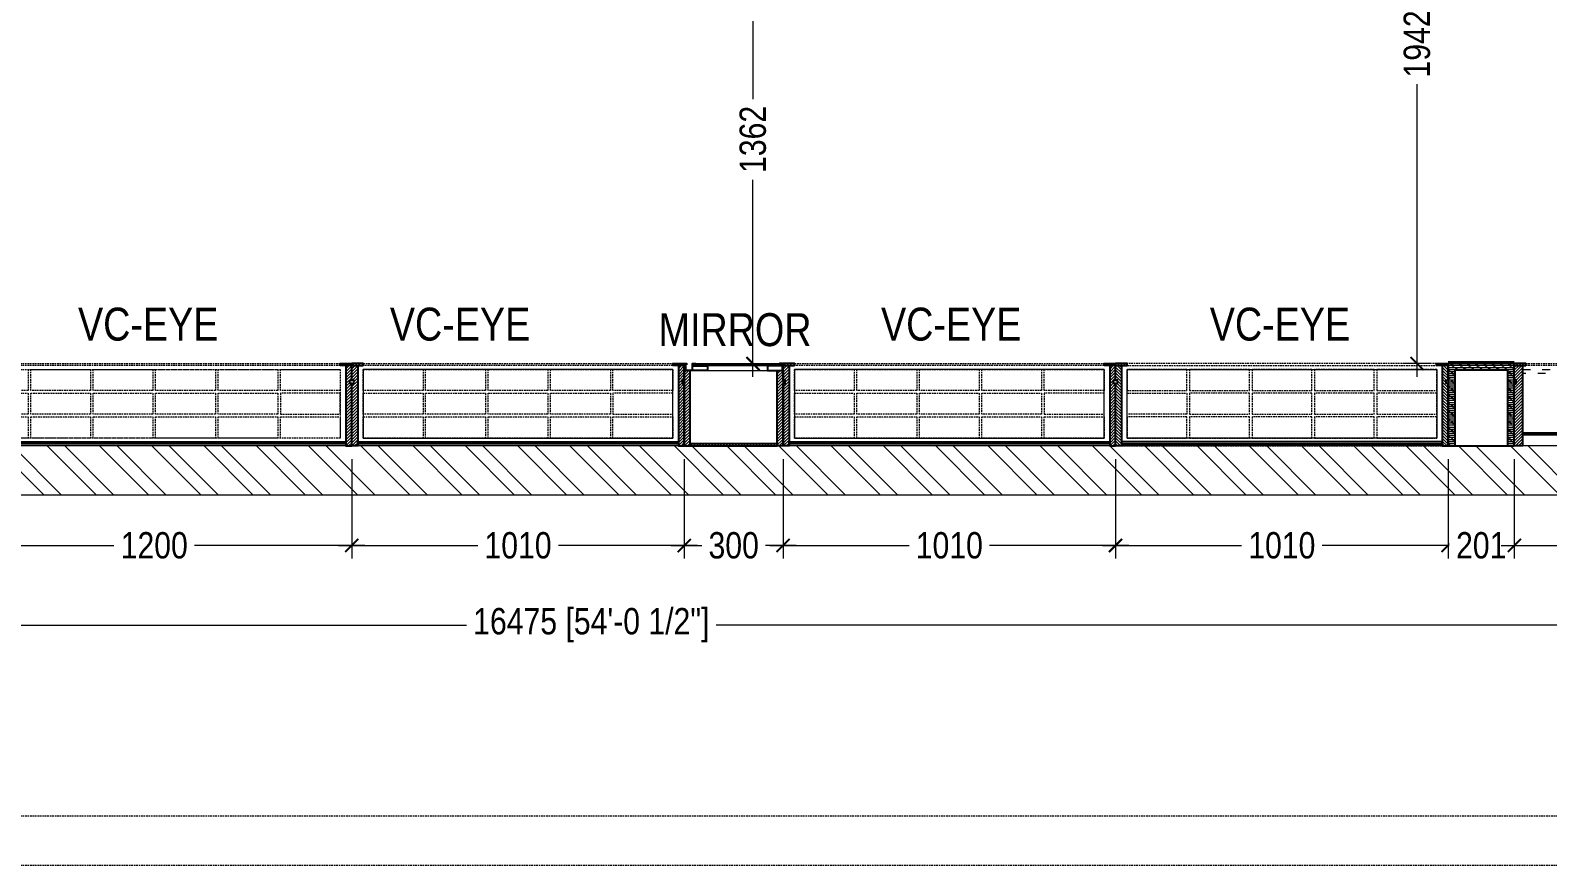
# Model space of a CAD drawing. Extents: x 6455 to 25617, y -919848 to -899772.
# Drawn here: x 14513 to 19122, y -908963 to -906425 of the extents above; entities that cross this region are included whole.
import ezdxf
from ezdxf.lldxf.tags import DXFTag

# ---------------------------------------------------------------- set-up
doc = ezdxf.new("R2010")
doc.units = 0
doc.header["$LTSCALE"] = 40
doc.header["$MEASUREMENT"] = 0
doc.header["$PDMODE"] = 3
for name, pattern in [('a_p6_plan_L18$0$HIDDEN', [0.375, 0.25, -0.125]), ('ACAD_ISO03W100', [30, 12, -18]), ('HIDDEN2', [0.1875, 0.125, -0.0625])]:
    doc.linetypes.add(name, pattern=pattern)
for name, color, linetype, lineweight in [('A-WALL-MASY', 1, 'Continuous', 9), ('dimensions', 149, 'Continuous', 5), ('Floor-Unit', 1, 'Continuous', 13), ('IM-ANNO-HATCH', 8, 'Continuous', 5), ('LENS_PARTITION', 21, 'Continuous', 25), ('LENS_TEXT', 31, 'HIDDEN2', 5), ('LN-ELEVATION-1', 81, 'Continuous', 25), ('LN-ELEVATION-2', 103, 'Continuous', 20), ('LN-ELEVATION-3', 125, 'a_p6_plan_L18$0$HIDDEN', 18), ('LN-ELEVATION-4', 145, 'Continuous', 13), ('LN-HATCH', 251, 'Continuous', 0), ('Mirror', 4, 'Continuous', 15), ('wall hatch', 22, 'Continuous', 9)]:
    doc.layers.add(name, color=color, linetype=linetype, lineweight=lineweight)
doc.styles.get("Standard").update_dxf_attribs({"font": 'ARIALN.TTF'})
tags = doc.linetypes.add('DASHED2', pattern=[0.375, 0.25, -0.125]).pattern_tags.tags
tags[6:7] = [DXFTag(74, 4), DXFTag(75, 0), DXFTag(340, '0'), DXFTag(46, 1.0), DXFTag(50, 0.0), DXFTag(44, 0.0), DXFTag(45, 0.0)]
tags[4:5] = [DXFTag(74, 4), DXFTag(75, 0), DXFTag(340, '0'), DXFTag(46, 1.0), DXFTag(50, 0.0), DXFTag(44, 0.0), DXFTag(45, 0.0)]
doc.dimstyles.new('Working', dxfattribs={"dimscale": 0.8, "dimtxt": 100, "dimasz": 50, "dimexe": 50, "dimexo": 50, "dimgap": 25, "dimtad": 0, "dimdec": 0, "dimzin": 0, "dimdsep": 46, "dimtxsty": 'Standard', "dimblk": 'ARCHTICK', "dimcen": 0, "dimdle": 50, "dimclrd": 250, "dimclre": 8, "dimclrt": 7, "dimadec": 0, "dimazin": 0, "dimtfac": 1, "dimtdec": 0, "dimtofl": 0, "dimtmove": 1, "dimatfit": 3, "dimfxl": 3, "dimtolj": 1, "dimlwd": 5, "dimlwe": 0, "dimarcsym": 0})
pattern_1 = [(45, (7858054.0837, 3504049.203), (-4.4901280605, 4.4901280605), [])]
pattern_2 = [(45, (7858558.917, 3503823.203), (-4.4901280605, 4.4901280605), [])]
pattern_3 = [(45, (4208834.247, 1706614.74), (-4.4901280605, 4.4901280605), [])]
pattern_4 = [(45, (4209134.247, 1706614.74), (-4.4901280605, 4.4901280605), [])]

# ---------------------------------------------------------------- blocks, each defined once
blk = doc.blocks.new('12MM VC PLAN')
at = {"layer": 'LN-HATCH', "ltscale": 0.5}
h = blk.add_hatch(dxfattribs=at)
h.set_pattern_fill('ANSI31', color=256, scale=2)
h.set_pattern_definition([(45, (3760859.753, 1795248.936), (-4.490128061, 4.490128061), [])])
h.paths.add_polyline_path([(-1200, 250), (-1200, 60), (-1194, 60), (-1194, 50), (-1200, 50), (-1200, 6), (-1182, 6), (-1182, 250)])
h = blk.add_hatch(dxfattribs=at)
h.set_pattern_fill('ANSI31', color=256, scale=2)
h.set_pattern_definition(pattern_1)
h.paths.add_polyline_path([(0, 250), (0, 60), (-6, 60), (-6, 50), (0, 50), (0, 6), (-18, 6), (-18, 250)])
h = blk.add_hatch(dxfattribs=at)
h.set_pattern_fill('ANSI31', color=256, scale=2)
h.set_pattern_definition([(45, (7858047.0837, 3504049.203), (-4.4901280605, 4.4901280605), [])])
h.paths.add_polyline_path([(-1165, 6), (-1165, 0), (-1200, 0), (-1200, 6)])
h = blk.add_hatch(dxfattribs=at)
h.set_pattern_fill('ANSI31', color=256, scale=2)
h.set_pattern_definition(pattern_1)
h.paths.add_polyline_path([(-28, 6), (-28, 0), (0, 0), (0, 6)])
at = {"layer": 'LN-ELEVATION-1', "ltscale": 0.5}
for points in [[(-1200, 250), (-1200, 60), (-1194, 60), (-1194, 50), (-1200, 50), (-1200, 6), (-1182, 6), (-1182, 250)], [(-18, 238), (-1182, 238), (-1182, 244), (-18, 244)], [(0, 250), (0, 60), (-6, 60), (-6, 50), (0, 50), (0, 6), (-18, 6), (-18, 250)], [(-1165, 6), (-1165, 0), (-1200, 0), (-1200, 6)], [(-35, 6), (-35, 0), (0, 0), (0, 6)]]:
    blk.add_lwpolyline(points, close=True, dxfattribs=at)
at = {"layer": 'LN-ELEVATION-3', "ltscale": 0.5}
for p, q in [((-1182, 250), (-18, 250)), ((-1165, 6), (-35, 6)), ((-35, 0), (-1165, 0))]:
    blk.add_line(p, q, dxfattribs=at)
for points in [[(-1165, 226), (-35, 226), (-35, 18), (-1165, 18)], [(-1165, 226), (-983.3, 226), (-983.3, 162), (-1165, 162)], [(-975.3, 226), (-793.7, 226), (-793.7, 162), (-975.3, 162)], [(-785.7, 226), (-604, 226), (-604, 162), (-785.7, 162)], [(-596, 226), (-414.3, 226), (-414.3, 162), (-596, 162)], [(-406.3, 226), (-224.7, 226), (-224.7, 162), (-406.3, 162)], [(-216.7, 226), (-35, 226), (-35, 162), (-216.7, 162)], [(-1165, 90), (-983.3, 90), (-983.3, 154), (-1165, 154)], [(-975.3, 154), (-793.7, 154), (-793.7, 90), (-975.3, 90)], [(-785.7, 154), (-604, 154), (-604, 90), (-785.7, 90)], [(-596, 154), (-414.3, 154), (-414.3, 90), (-596, 90)], [(-406.3, 154), (-224.7, 154), (-224.7, 90), (-406.3, 90)], [(-216.7, 154), (-35, 154), (-35, 90), (-216.7, 90)], [(-1165, 82), (-983.3, 82), (-983.3, 18), (-1165, 18)], [(-975.3, 82), (-793.7, 82), (-793.7, 18), (-975.3, 18)], [(-785.7, 82), (-604, 82), (-604, 18), (-785.7, 18)], [(-596, 82), (-414.3, 82), (-414.3, 18), (-596, 18)], [(-406.3, 82), (-224.7, 82), (-224.7, 18), (-406.3, 18)], [(-216.7, 82), (-35, 82), (-35, 18), (-216.7, 18)]]:
    blk.add_lwpolyline(points, close=True, dxfattribs=at)
blk = doc.blocks.new('GFCHGFD')
at = {"layer": 'LN-HATCH', "ltscale": 0.5}
h = blk.add_hatch(dxfattribs=at)
h.set_pattern_fill('ANSI31', color=256, scale=2)
h.set_pattern_definition([(45, (4060076.63, 1708724.648), (-4.4901280605, 4.4901280605), [])])
h.paths.add_polyline_path([(-144.2, 105.2), (-126.2, 105.2), (-126.2, -123.8), (-144.2, -123.8)])
h.paths.add_polyline_path([(-126.2, 99.2), (137.8, 99.2), (137.8, 105.2), (-126.2, 105.2)])
h.paths.add_polyline_path([(155.8, 105.2), (137.8, 105.2), (137.8, -123.8), (155.8, -123.8)])
at = {"layer": 'LN-ELEVATION-1'}
for points in [[(-144.2, 105.2), (-126.2, 105.2), (-126.2, -123.8), (-144.2, -123.8)], [(-126.2, 99.2), (137.8, 99.2), (137.8, 105.2), (-126.2, 105.2)], [(155.8, 105.2), (137.8, 105.2), (137.8, -123.8), (155.8, -123.8)], [(-97.2, -137.8), (-97.2, -123.8), (-142.2, -123.8), (-142.2, -144.8), (-133.2, -144.8), (-133.2, -143.3), (-140.7, -143.3), (-140.7, -137.8)], [(85.8, -137.8), (85.8, -123.8), (130.8, -123.8), (130.8, -144.8), (121.8, -144.8), (121.8, -143.3), (129.3, -143.3), (129.3, -137.8)], [(147.8, -144.8), (147.8, -143.3), (152.3, -143.3), (152.3, -125.3), (130.8, -125.3), (130.8, -123.8), (153.8, -123.8), (153.8, -144.8)]]:
    blk.add_lwpolyline(points, close=True, dxfattribs=at)
at = {"layer": 'LN-ELEVATION-2'}
blk.add_lwpolyline([(-97.2, -137.8), (85.8, -137.8), (85.8, -123.8), (-97.2, -123.8)], close=True, dxfattribs=at)
at = {"layer": 'LN-ELEVATION-4', "ltscale": 0.5}
blk.add_line((121.8, -144.8), (-133.2, -144.8), dxfattribs=at)
at = {"layer": 'Mirror', "lineweight": 0}
blk.add_lwpolyline([(-140.7, -137.8), (129.3, -137.8), (129.3, -143.3), (-140.7, -143.3)], close=True, dxfattribs=at)
blk = doc.blocks.new('1010MM VC PLAN')
at = {"layer": 'LN-HATCH', "ltscale": 0.5}
h = blk.add_hatch(dxfattribs=at)
h.set_pattern_fill('ANSI31', color=256, scale=2)
h.set_pattern_definition([(45, (3761554.586, 1795022.936), (-4.490128061, 4.490128061), [])])
h.paths.add_polyline_path([(-505.2, 24), (-505.2, -166), (-499.2, -166), (-499.2, -176), (-505.2, -176), (-505.2, -220), (-487.2, -220), (-487.2, 24)])
h = blk.add_hatch(dxfattribs=at)
h.set_pattern_fill('ANSI31', color=256, scale=2)
h.set_pattern_definition(pattern_2)
h.paths.add_polyline_path([(504.8, 24), (504.8, -166), (498.8, -166), (498.8, -176), (504.8, -176), (504.8, -220), (486.8, -220), (486.8, 24)])
h = blk.add_hatch(dxfattribs=at)
h.set_pattern_fill('ANSI31', color=256, scale=2)
h.set_pattern_definition([(45, (7858741.917, 3503823.203), (-4.4901280605, 4.4901280605), [])])
h.paths.add_polyline_path([(-470.2, -220), (-470.2, -226), (-505.2, -226), (-505.2, -220)])
h = blk.add_hatch(dxfattribs=at)
h.set_pattern_fill('ANSI31', color=256, scale=2)
h.set_pattern_definition(pattern_2)
h.paths.add_polyline_path([(476.8, -220), (476.8, -226), (511.8, -226), (511.8, -220)])
at = {"layer": 'LN-ELEVATION-1', "ltscale": 0.5}
for points in [[(-505.2, 24), (-505.2, -166), (-499.2, -166), (-499.2, -176), (-505.2, -176), (-505.2, -220), (-487.2, -220), (-487.2, 24)], [(486.8, 12), (-487.2, 12), (-487.2, 18), (486.8, 18)], [(504.8, 24), (504.8, -166), (498.8, -166), (498.8, -176), (504.8, -176), (504.8, -220), (486.8, -220), (486.8, 24)], [(-470.2, -220), (-470.2, -226), (-505.2, -226), (-505.2, -220)], [(469.8, -220), (469.8, -226), (504.8, -226), (504.8, -220)]]:
    blk.add_lwpolyline(points, close=True, dxfattribs=at)
at = {"layer": 'LN-ELEVATION-2', "ltscale": 0.5}
blk.add_lwpolyline([(470.2, 0), (-470.2, 0), (-470.2, -208), (470.2, -208)], close=True, dxfattribs=at)
at = {"layer": 'LN-ELEVATION-3', "ltscale": 0.5}
for p, q in [((-487.2, 24), (486.8, 24)), ((-470.2, -220), (469.8, -220)), ((469.8, -226), (-470.2, -226))]:
    blk.add_line(p, q, dxfattribs=at)
for points in [[(-470.2, 0), (-288.5, 0), (-288.5, -64), (-470.2, -64)], [(-280.5, 0), (-98.8, 0), (-98.8, -64), (-280.5, -64)], [(-90.8, 0), (90.8, 0), (90.8, -64), (-90.8, -64)], [(98.8, 0), (280.5, 0), (280.5, -64), (98.8, -64)], [(288.5, 0), (470.2, 0), (470.2, -64), (288.5, -64)], [(-470.2, -136), (-288.5, -136), (-288.5, -72), (-470.2, -72)], [(-280.5, -72), (-98.8, -72), (-98.8, -136), (-280.5, -136)], [(-90.8, -72), (90.8, -72), (90.8, -136), (-90.8, -136)], [(98.8, -72), (280.5, -72), (280.5, -136), (98.8, -136)], [(288.5, -72), (470.2, -72), (470.2, -136), (288.5, -136)], [(-470.2, -144), (-288.5, -144), (-288.5, -208), (-470.2, -208)], [(-280.5, -144), (-98.8, -144), (-98.8, -208), (-280.5, -208)], [(-90.8, -144), (90.8, -144), (90.8, -208), (-90.8, -208)], [(98.8, -144), (280.5, -144), (280.5, -208), (98.8, -208)], [(288.5, -144), (470.2, -144), (470.2, -208), (288.5, -208)]]:
    blk.add_lwpolyline(points, close=True, dxfattribs=at)
blk = doc.blocks.new('A$C1f20e75f')
at = {"layer": 'IM-ANNO-HATCH'}
h = blk.add_hatch(dxfattribs=at)
h.set_pattern_fill('CORK', color=256, scale=50)
h.set_pattern_definition([(0, (-17393.2135, 905907.234), (0, 6.25), []), (135, (-17390.088, 905904.109), (-12.49999998, -12.49999998), [8.8388348, -8.8388348]), (135, (-17388.526, 905904.109), (-12.49999998, -12.49999998), [8.8388348, -8.8388348]), (135, (-17386.963, 905904.109), (-12.49999998, -12.49999998), [8.8388348, -8.8388348])])
h.paths.add_polyline_path([(1627.1, -1530.4), (1425.9, -1530.4), (1425.9, -1536.4), (1425.9, -1580.4), (1425.9, -1780.4), (1445.9, -1780.4), (1445.9, -1550.4), (1607.1, -1550.4), (1607.1, -1780.4), (1627.1, -1780.4), (1627.1, -1590.4)])
at = {"layer": 'wall hatch'}
h = blk.add_hatch(dxfattribs=at)
h.set_pattern_fill('ANSI32', color=256, scale=300, angle=269.87)
h.set_pattern_definition([(314.87, (-18500075.76, 1626450.15), (79.7298001, 79.36881616), []), (314.87, (-18500075.88, 1626397.12), (79.7298001, 79.36881616), [])])
h.paths.add_polyline_path([(-3564.1, 4424.7), (-3564.1, 4574.7), (-8914.1, 4574.7), (-8914.1, 4424.7)])
h.paths.add_polyline_path([(2637.1, 4424.7), (2637.1, 4574.7), (-3124.1, 4574.7), (-3124.1, 4424.7)])
h.paths.add_polyline_path([(6561.1, 4424.7), (6561.1, 4574.7), (3137.1, 4574.7), (3137.1, 4424.7)])
h.paths.add_polyline_path([(7061.1, 267.7), (7061.1, 4174.7), (6911.1, 4174.7), (6911.1, 267.7)])
h.paths.add_polyline_path([(5550.1, -1930.4), (5550.1, -1705.4), (3302.1, -1705.4), (3302.1, -1930.4)])
h.paths.add_polyline_path([(2731.9, -1930.4), (2731.9, -1780.4), (-3104.1, -1780.4), (-3104.1, -1930.4)])
h.paths.add_polyline_path([(-3544.1, -1930.4), (-3544.1, -1780.4), (-8914.1, -1780.4), (-8914.1, -1930.4)])
at = {"color": 251, "linetype": 'HIDDEN2', "lineweight": 0, "transparency": 33554602}
for p, q in [((6911.1, -2905.4), (-10938.1, -2905.4)), ((7061.1, -3055.4), (-10938.1, -3055.4))]:
    blk.add_line(p, q, dxfattribs=at)
at = {"layer": 'A-WALL-MASY'}
for p, q in [((2731.9, -1780.4), (-3104.1, -1780.4)), ((7061.1, -1930.4), (-9344.1, -1930.4))]:
    blk.add_line(p, q, dxfattribs=at)
at = {"layer": 'LENS_PARTITION'}
for points in [[(1425.9, -1780.4), (1627.1, -1780.4), (1627.1, -1530.4), (1425.9, -1530.4)], [(1445.9, -1780.4), (1607.1, -1780.4), (1607.1, -1550.4), (1445.9, -1550.4)]]:
    blk.add_lwpolyline(points, close=True, dxfattribs=at)
at = {"layer": 'Mirror', "lineweight": 0}
for points in [[(1425.9, -1524.4), (1627.1, -1524.4)], [(1425.9, -1530.4), (1627.1, -1530.4)]]:
    blk.add_lwpolyline(points, dxfattribs=at)
blk = doc.blocks.new('dfbdfhq')
at = {"layer": 'LN-HATCH', "ltscale": 0.5}
h = blk.add_hatch(dxfattribs=at)
h.set_pattern_fill('ANSI31', color=256, scale=50)
h.paths.add_polyline_path([(-911.8, 0), (-911.8, -190), (-905.8, -190), (-905.8, -200), (-911.8, -200), (-911.8, -244), (-886.8, -244), (-886.8, 0)])
h = blk.add_hatch(dxfattribs=at)
h.set_pattern_fill('ANSI31', color=256, scale=2)
h.set_pattern_definition(pattern_3)
h.paths.add_polyline_path([(-11.8, 0), (-11.8, -190), (-17.8, -190), (-17.8, -200), (-11.8, -200), (-11.8, -244), (-36.8, -244), (-36.8, 0)])
h = blk.add_hatch(dxfattribs=at)
h.set_pattern_fill('ANSI31', color=256, scale=2)
h.set_pattern_definition(pattern_4)
h.paths.add_polyline_path([(-36.8, -40), (-886.8, -40), (-886.8, -34), (-36.8, -34)])
h = blk.add_hatch(dxfattribs=at)
h.set_pattern_fill('ANSI31', color=256, scale=2)
h.set_pattern_definition(pattern_4)
h.paths.add_polyline_path([(-876.8, -244), (-876.8, -250), (-911.8, -250), (-911.8, -244)])
h = blk.add_hatch(dxfattribs=at)
h.set_pattern_fill('ANSI31', color=256, scale=2)
h.set_pattern_definition(pattern_3)
h.paths.add_polyline_path([(-46.8, -244), (-46.8, -250), (-11.8, -250), (-11.8, -244)])
at = {"layer": 'LN-ELEVATION-1', "ltscale": 0.5}
for points in [[(-911.8, 0), (-911.8, -190), (-905.8, -190), (-905.8, -200), (-911.8, -200), (-911.8, -244), (-886.8, -244), (-886.8, 0)], [(-11.8, 0), (-11.8, -190), (-17.8, -190), (-17.8, -200), (-11.8, -200), (-11.8, -244), (-36.8, -244), (-36.8, 0)], [(-36.8, -40), (-886.8, -40), (-886.8, -34), (-36.8, -34)], [(-876.8, -244), (-876.8, -250), (-911.8, -250), (-911.8, -244)], [(-46.8, -244), (-46.8, -250), (-11.8, -250), (-11.8, -244)]]:
    blk.add_lwpolyline(points, close=True, dxfattribs=at)
at = {"layer": 'LN-ELEVATION-3', "ltscale": 0.5}
for p, q in [((-886.8, 0), (-36.8, 0)), ((-876.8, -244), (-46.8, -244)), ((-46.8, -250), (-876.8, -250))]:
    blk.add_line(p, q, dxfattribs=at)
at = {"layer": 'LN-ELEVATION-4', "linetype": 'ACAD_ISO03W100', "ltscale": 0.05}
blk.add_lwpolyline([(-886.8, -220), (-36.8, -220), (-36.8, -232), (-886.8, -232)], close=True, dxfattribs=at)
blk = doc.blocks.new('_ArchTick')
at = {"const_width": 0.15}
blk.add_lwpolyline([(-0.5, -0.5), (0.5, 0.5)], dxfattribs=at)
blk = doc.blocks.new('*D40')
at = {"layer": 'Defpoints', "color": 0, "ltscale": 50, "transparency": 16777216}
for p in [(14289.1, -907687.6), (15489.1, -907687.6), (15489.1, -907990)]:
    blk.add_point(p, dxfattribs=at)
at = {"layer": 'dimensions', "color": 8, "linetype": 'DASHED2', "lineweight": 0, "ltscale": 50, "transparency": 16777216}
for p, q in [((14289.1, -907727.6), (14289.1, -908030)), ((15489.1, -907727.6), (15489.1, -908030))]:
    blk.add_line(p, q, dxfattribs=at)
at = {"layer": 'dimensions', "color": 250, "linetype": 'DASHED2', "lineweight": 5, "ltscale": 50, "transparency": 16777216}
for p, q in [((14249.1, -907990), (14774.4, -907990)), ((15529.1, -907990), (15003.9, -907990))]:
    blk.add_line(p, q, dxfattribs=at)
at = {"layer": 'dimensions', "color": 250, "lineweight": 5, "ltscale": 50, "transparency": 16777216, "xscale": 40, "yscale": 40, "zscale": 40, "rotation": 180}
blk.add_blockref('_ArchTick', (14289.1, -907990), dxfattribs=at)
at = {"layer": 'dimensions', "color": 250, "lineweight": 5, "ltscale": 50, "transparency": 16777216, "xscale": 40, "yscale": 40, "zscale": 40}
blk.add_blockref('_ArchTick', (15489.1, -907990), dxfattribs=at)
at = {"layer": 'dimensions', "color": 7, "ltscale": 50, "transparency": 16777216, "insert": (14889.1, -907990), "char_height": 80, "attachment_point": 5, "bg_fill": 3, "box_fill_scale": 1.25, "bg_fill_color": 9, "bg_fill_true_color": 13158600, "bg_fill_transparency": 0}
blk.add_mtext('\\A1;1200', dxfattribs=at)
blk = doc.blocks.new('*D62')
at = {"layer": 'Defpoints', "color": 0, "ltscale": 50, "transparency": 16777216}
for p in [(7979.1, -907837.6), (24454.3, -907837.6), (24454.3, -908232.1)]:
    blk.add_point(p, dxfattribs=at)
at = {"layer": 'dimensions', "color": 8, "linetype": 'DASHED2', "lineweight": 0, "ltscale": 50, "transparency": 16777216}
for p, q in [((7979.1, -907877.6), (7979.1, -908272.1)), ((24454.3, -907877.6), (24454.3, -908272.1))]:
    blk.add_line(p, q, dxfattribs=at)
at = {"layer": 'dimensions', "color": 250, "linetype": 'DASHED2', "lineweight": 5, "ltscale": 50, "transparency": 16777216}
for p, q in [((7939.1, -908232.1), (15845.6, -908232.1)), ((24494.3, -908232.1), (16587.8, -908232.1))]:
    blk.add_line(p, q, dxfattribs=at)
at = {"layer": 'dimensions', "color": 250, "lineweight": 5, "ltscale": 50, "transparency": 16777216, "xscale": 40, "yscale": 40, "zscale": 40, "rotation": 180}
blk.add_blockref('_ArchTick', (7979.1, -908232.1), dxfattribs=at)
at = {"layer": 'dimensions', "color": 250, "lineweight": 5, "ltscale": 50, "transparency": 16777216, "xscale": 40, "yscale": 40, "zscale": 40}
blk.add_blockref('_ArchTick', (24454.3, -908232.1), dxfattribs=at)
at = {"layer": 'dimensions', "color": 7, "ltscale": 50, "transparency": 16777216, "insert": (16216.7, -908232.1), "char_height": 80, "attachment_point": 5, "bg_fill": 3, "box_fill_scale": 1.25, "bg_fill_color": 9, "bg_fill_true_color": 13158600, "bg_fill_transparency": 0}
blk.add_mtext('\\A1;16475 [54\'-0 1/2"]', dxfattribs=at)
blk = doc.blocks.new('*D88')
at = {"layer": 'Defpoints', "color": 0, "ltscale": 50, "transparency": 16777216}
for p in [(16363.1, -906075.3), (16707.5, -906075.3), (16636.8, -907437.6)]:
    blk.add_point(p, dxfattribs=at)
at = {"layer": 'dimensions', "color": 8, "linetype": 'DASHED2', "lineweight": 0, "ltscale": 50, "transparency": 16777216}
for p, q in [((16403.1, -906075.3), (16747.5, -906075.3)), ((16676.8, -907437.6), (16747.5, -907437.6))]:
    blk.add_line(p, q, dxfattribs=at)
at = {"layer": 'dimensions', "color": 250, "linetype": 'DASHED2', "lineweight": 5, "ltscale": 50, "transparency": 16777216}
for p, q in [((16707.5, -906035.3), (16707.5, -906641.9)), ((16707.5, -907477.6), (16707.5, -906871.1))]:
    blk.add_line(p, q, dxfattribs=at)
at = {"layer": 'dimensions', "color": 250, "lineweight": 5, "ltscale": 50, "transparency": 16777216, "xscale": 40, "yscale": 40, "zscale": 40}
for p, rotation in [((16707.5, -906075.3), 90), ((16707.5, -907437.6), 270)]:
    blk.add_blockref('_ArchTick', p, dxfattribs=dict(at, rotation=rotation))
at = {"layer": 'dimensions', "color": 7, "ltscale": 50, "transparency": 16777216, "insert": (16707.5, -906756.5), "char_height": 80, "attachment_point": 5, "rotation": 90, "bg_fill": 3, "box_fill_scale": 1.25, "bg_fill_color": 9, "bg_fill_true_color": 13158600, "bg_fill_transparency": 0}
blk.add_mtext('\\A1;1362', dxfattribs=at)
blk = doc.blocks.new('*D94')
at = {"layer": 'Defpoints', "color": 0, "ltscale": 50, "transparency": 16777216}
for p in [(18465.2, -905495.3), (18724.7, -905495.3), (18804.3, -907437.6)]:
    blk.add_point(p, dxfattribs=at)
at = {"layer": 'dimensions', "color": 250, "linetype": 'DASHED2', "lineweight": 5, "ltscale": 50, "transparency": 16777216}
for p, q in [((18724.7, -905455.3), (18724.7, -906351.9)), ((18724.7, -907477.6), (18724.7, -906581.1))]:
    blk.add_line(p, q, dxfattribs=at)
at = {"layer": 'dimensions', "color": 8, "linetype": 'DASHED2', "lineweight": 0, "ltscale": 50, "transparency": 16777216}
for p, q in [((18505.2, -905495.3), (18764.7, -905495.3)), ((18764.3, -907437.6), (18684.7, -907437.6))]:
    blk.add_line(p, q, dxfattribs=at)
at = {"layer": 'dimensions', "color": 250, "lineweight": 5, "ltscale": 50, "transparency": 16777216, "xscale": 40, "yscale": 40, "zscale": 40}
for p, rotation in [((18724.7, -905495.3), 90), ((18724.7, -907437.6), 270)]:
    blk.add_blockref('_ArchTick', p, dxfattribs=dict(at, rotation=rotation))
at = {"layer": 'dimensions', "color": 7, "ltscale": 50, "transparency": 16777216, "insert": (18724.7, -906466.5), "char_height": 80, "attachment_point": 5, "rotation": 90, "bg_fill": 3, "box_fill_scale": 1.25, "bg_fill_color": 9, "bg_fill_true_color": 13158600, "bg_fill_transparency": 0}
blk.add_mtext('\\A1;1942', dxfattribs=at)
blk = doc.blocks.new('*D103')
at = {"layer": 'Defpoints', "color": 0, "ltscale": 50, "transparency": 16777216}
for p in [(15489.1, -907687.6), (16499.1, -907687.6), (16499.1, -907990)]:
    blk.add_point(p, dxfattribs=at)
at = {"layer": 'dimensions', "color": 8, "linetype": 'DASHED2', "lineweight": 0, "ltscale": 50, "transparency": 16777216}
for p, q in [((15489.1, -907727.6), (15489.1, -908030)), ((16499.1, -907727.6), (16499.1, -908030))]:
    blk.add_line(p, q, dxfattribs=at)
at = {"layer": 'dimensions', "color": 250, "linetype": 'DASHED2', "lineweight": 5, "ltscale": 50, "transparency": 16777216}
for p, q in [((15449.1, -907990), (15879.4, -907990)), ((16539.1, -907990), (16108.9, -907990))]:
    blk.add_line(p, q, dxfattribs=at)
at = {"layer": 'dimensions', "color": 250, "lineweight": 5, "ltscale": 50, "transparency": 16777216, "xscale": 40, "yscale": 40, "zscale": 40, "rotation": 180}
blk.add_blockref('_ArchTick', (15489.1, -907990), dxfattribs=at)
at = {"layer": 'dimensions', "color": 250, "lineweight": 5, "ltscale": 50, "transparency": 16777216, "xscale": 40, "yscale": 40, "zscale": 40}
blk.add_blockref('_ArchTick', (16499.1, -907990), dxfattribs=at)
at = {"layer": 'dimensions', "color": 7, "ltscale": 50, "transparency": 16777216, "insert": (15994.1, -907990), "char_height": 80, "attachment_point": 5, "bg_fill": 3, "box_fill_scale": 1.25, "bg_fill_color": 9, "bg_fill_true_color": 13158600, "bg_fill_transparency": 0}
blk.add_mtext('\\A1;1010', dxfattribs=at)
blk = doc.blocks.new('*D104')
at = {"layer": 'Defpoints', "color": 0, "ltscale": 50, "transparency": 16777216}
for p in [(16499.1, -907687.6), (16799.1, -907687.6), (16799.1, -907990)]:
    blk.add_point(p, dxfattribs=at)
at = {"layer": 'dimensions', "color": 8, "linetype": 'DASHED2', "lineweight": 0, "ltscale": 50, "transparency": 16777216}
for p, q in [((16499.1, -907727.6), (16499.1, -908030)), ((16799.1, -907727.6), (16799.1, -908030))]:
    blk.add_line(p, q, dxfattribs=at)
at = {"layer": 'dimensions', "color": 250, "linetype": 'DASHED2', "lineweight": 5, "ltscale": 50, "transparency": 16777216}
for p, q in [((16459.1, -907990), (16556.8, -907990)), ((16839.1, -907990), (16741.5, -907990))]:
    blk.add_line(p, q, dxfattribs=at)
at = {"layer": 'dimensions', "color": 250, "lineweight": 5, "ltscale": 50, "transparency": 16777216, "xscale": 40, "yscale": 40, "zscale": 40, "rotation": 180}
blk.add_blockref('_ArchTick', (16499.1, -907990), dxfattribs=at)
at = {"layer": 'dimensions', "color": 250, "lineweight": 5, "ltscale": 50, "transparency": 16777216, "xscale": 40, "yscale": 40, "zscale": 40}
blk.add_blockref('_ArchTick', (16799.1, -907990), dxfattribs=at)
at = {"layer": 'dimensions', "color": 7, "ltscale": 50, "transparency": 16777216, "insert": (16649.1, -907990), "char_height": 80, "attachment_point": 5, "bg_fill": 3, "box_fill_scale": 1.25, "bg_fill_color": 9, "bg_fill_true_color": 13158600, "bg_fill_transparency": 0}
blk.add_mtext('\\A1;300', dxfattribs=at)
blk = doc.blocks.new('*D105')
at = {"layer": 'Defpoints', "color": 0, "ltscale": 50, "transparency": 16777216}
for p in [(16799.1, -907687.6), (17809.1, -907687.6), (17809.1, -907990)]:
    blk.add_point(p, dxfattribs=at)
at = {"layer": 'dimensions', "color": 8, "linetype": 'DASHED2', "lineweight": 0, "ltscale": 50, "transparency": 16777216}
for p, q in [((16799.1, -907727.6), (16799.1, -908030)), ((17809.1, -907727.6), (17809.1, -908030))]:
    blk.add_line(p, q, dxfattribs=at)
at = {"layer": 'dimensions', "color": 250, "linetype": 'DASHED2', "lineweight": 5, "ltscale": 50, "transparency": 16777216}
for p, q in [((16759.1, -907990), (17189.4, -907990)), ((17849.1, -907990), (17418.9, -907990))]:
    blk.add_line(p, q, dxfattribs=at)
at = {"layer": 'dimensions', "color": 250, "lineweight": 5, "ltscale": 50, "transparency": 16777216, "xscale": 40, "yscale": 40, "zscale": 40, "rotation": 180}
blk.add_blockref('_ArchTick', (16799.1, -907990), dxfattribs=at)
at = {"layer": 'dimensions', "color": 250, "lineweight": 5, "ltscale": 50, "transparency": 16777216, "xscale": 40, "yscale": 40, "zscale": 40}
blk.add_blockref('_ArchTick', (17809.1, -907990), dxfattribs=at)
at = {"layer": 'dimensions', "color": 7, "ltscale": 50, "transparency": 16777216, "insert": (17304.1, -907990), "char_height": 80, "attachment_point": 5, "bg_fill": 3, "box_fill_scale": 1.25, "bg_fill_color": 9, "bg_fill_true_color": 13158600, "bg_fill_transparency": 0}
blk.add_mtext('\\A1;1010', dxfattribs=at)
blk = doc.blocks.new('*D106')
at = {"layer": 'Defpoints', "color": 0, "ltscale": 50, "transparency": 16777216}
for p in [(17809.1, -907687.6), (18819.1, -907687.6), (18819.1, -907990)]:
    blk.add_point(p, dxfattribs=at)
at = {"layer": 'dimensions', "color": 8, "linetype": 'DASHED2', "lineweight": 0, "ltscale": 50, "transparency": 16777216}
for p, q in [((17809.1, -907727.6), (17809.1, -908030)), ((18819.1, -907727.6), (18819.1, -908030))]:
    blk.add_line(p, q, dxfattribs=at)
at = {"layer": 'dimensions', "color": 250, "linetype": 'DASHED2', "lineweight": 5, "ltscale": 50, "transparency": 16777216}
for p, q in [((17769.1, -907990), (18199.4, -907990)), ((18859.1, -907990), (18428.9, -907990))]:
    blk.add_line(p, q, dxfattribs=at)
at = {"layer": 'dimensions', "color": 250, "lineweight": 5, "ltscale": 50, "transparency": 16777216, "xscale": 40, "yscale": 40, "zscale": 40, "rotation": 180}
blk.add_blockref('_ArchTick', (17809.1, -907990), dxfattribs=at)
at = {"layer": 'dimensions', "color": 250, "lineweight": 5, "ltscale": 50, "transparency": 16777216, "xscale": 40, "yscale": 40, "zscale": 40}
blk.add_blockref('_ArchTick', (18819.1, -907990), dxfattribs=at)
at = {"layer": 'dimensions', "color": 7, "ltscale": 50, "transparency": 16777216, "insert": (18314.1, -907990), "char_height": 80, "attachment_point": 5, "bg_fill": 3, "box_fill_scale": 1.25, "bg_fill_color": 9, "bg_fill_true_color": 13158600, "bg_fill_transparency": 0}
blk.add_mtext('\\A1;1010', dxfattribs=at)
blk = doc.blocks.new('*D107')
at = {"layer": 'Defpoints', "color": 0, "ltscale": 50, "transparency": 16777216}
for p in [(18819.1, -907687.6), (19020.3, -907687.6)]:
    blk.add_point(p, dxfattribs=at)
at = {"layer": 'dimensions', "color": 8, "linetype": 'DASHED2', "lineweight": 0, "ltscale": 50, "transparency": 16777216}
for p, q in [((18819.1, -907727.6), (18819.1, -908030)), ((19020.3, -907727.6), (19020.3, -908030))]:
    blk.add_line(p, q, dxfattribs=at)
at = {"layer": 'dimensions', "color": 250, "linetype": 'DASHED2', "lineweight": 5, "ltscale": 50, "transparency": 16777216}
for p, q in [((18819.1, -907990), (18779.1, -907990)), ((19020.3, -907990), (19060.3, -907990))]:
    blk.add_line(p, q, dxfattribs=at)
at = {"layer": 'dimensions', "color": 250, "lineweight": 5, "ltscale": 50, "transparency": 16777216, "xscale": 40, "yscale": 40, "zscale": 40}
blk.add_blockref('_ArchTick', (18819.1, -907990), dxfattribs=at)
at = {"layer": 'dimensions', "color": 250, "lineweight": 5, "ltscale": 50, "transparency": 16777216, "xscale": 40, "yscale": 40, "zscale": 40, "rotation": 180}
blk.add_blockref('_ArchTick', (19020.3, -907990), dxfattribs=at)
at = {"layer": 'dimensions', "color": 7, "ltscale": 50, "transparency": 16777216, "insert": (18919.7, -907990), "char_height": 80, "attachment_point": 5, "bg_fill": 3, "box_fill_scale": 1.25, "bg_fill_color": 9, "bg_fill_true_color": 13158600, "bg_fill_transparency": 0}
blk.add_mtext('\\A1;201', dxfattribs=at)
at = {"layer": 'Defpoints', "color": 0, "ltscale": 50, "transparency": 16777216}
blk.add_point((19020.3, -907990), dxfattribs=at)
blk = doc.blocks.new('*D108')
at = {"layer": 'Defpoints', "color": 0, "ltscale": 50, "transparency": 16777216}
for p in [(19020.3, -907687.6), (19920.3, -907687.6), (19920.3, -907990)]:
    blk.add_point(p, dxfattribs=at)
at = {"layer": 'dimensions', "color": 8, "linetype": 'DASHED2', "lineweight": 0, "ltscale": 50, "transparency": 16777216}
for p, q in [((19020.3, -907727.6), (19020.3, -908030)), ((19920.3, -907727.6), (19920.3, -908030))]:
    blk.add_line(p, q, dxfattribs=at)
at = {"layer": 'dimensions', "color": 250, "linetype": 'DASHED2', "lineweight": 5, "ltscale": 50, "transparency": 16777216}
for p, q in [((18980.3, -907990), (19377.9, -907990)), ((19960.3, -907990), (19562.7, -907990))]:
    blk.add_line(p, q, dxfattribs=at)
at = {"layer": 'dimensions', "color": 250, "lineweight": 5, "ltscale": 50, "transparency": 16777216, "xscale": 40, "yscale": 40, "zscale": 40, "rotation": 180}
blk.add_blockref('_ArchTick', (19020.3, -907990), dxfattribs=at)
at = {"layer": 'dimensions', "color": 250, "lineweight": 5, "ltscale": 50, "transparency": 16777216, "xscale": 40, "yscale": 40, "zscale": 40}
blk.add_blockref('_ArchTick', (19920.3, -907990), dxfattribs=at)
at = {"layer": 'dimensions', "color": 7, "ltscale": 50, "transparency": 16777216, "insert": (19470.3, -907990), "char_height": 80, "attachment_point": 5, "bg_fill": 3, "box_fill_scale": 1.25, "bg_fill_color": 9, "bg_fill_true_color": 13158600, "bg_fill_transparency": 0}
blk.add_mtext('\\A1;900', dxfattribs=at)

msp = doc.modelspace()

# ---------------------------------------------------------------- block references
at = {"layer": 'dimensions', "color": 3, "ltscale": 50, "true_color": 0x15f609}
msp.add_blockref('A$C1f20e75f', (17393.2, -905907.2), dxfattribs=at)
at = {"layer": 'Floor-Unit', "ltscale": 0.5, "rotation": 180}
msp.add_blockref('12MM VC PLAN', (14289.1, -907437.6), dxfattribs=at)
at = {"layer": 'Floor-Unit'}
for name, p, rotation in [('1010MM VC PLAN', (15994, -907663.6), 180), ('GFCHGFD', (16655, -907582.4), 180), ('1010MM VC PLAN', (17304, -907663.6), 180), ('dfbdfhq', (19008.5, -907687.6), 179.999999999965)]:
    msp.add_blockref(name, p, dxfattribs=dict(at, rotation=rotation))
at = {"layer": 'Floor-Unit', "xscale": -1, "rotation": 180}
msp.add_blockref('1010MM VC PLAN', (18314.3, -907663.6), dxfattribs=at)

# ---------------------------------------------------------------- texts
at = {"layer": 'LENS_TEXT', "linetype": 'Continuous', "ltscale": 3, "char_height": 100, "attachment_point": 5}
for s, insert in [('VC-EYE', (14870.8, -907318.3)), ('VC-EYE', (15818, -907318.3)), ('VC-EYE', (17309.9, -907318.3)), ('VC-EYE', (18308.4, -907318.3)), ('MIRROR ', (16653.3, -907335.1))]:
    msp.add_mtext_dynamic_manual_height_columns(s, width=395.256, gutter_width=1, heights=[0], dxfattribs=dict(at, insert=insert))

# ---------------------------------------------------------------- next in the draw order: dimensions: what is measured, and where the dimension line sits
at = {"layer": 'dimensions', "color": 3, "ltscale": 50, "true_color": 0x15f609}
for base, p1, p2, picture, middle in [((18724.7, -905495.3), (18804.3, -907437.6), (18465.2, -905495.3), '*D94', (18724.7, -906466.5)), ((16707.5, -906075.3), (16636.8, -907437.6), (16363.1, -906075.3), '*D88', (16707.5, -906756.5))]:
    dim = msp.add_linear_dim(base=base, p1=p1, p2=p2, angle=90, dimstyle='Working', override={"dimfxl": 500, "dimfxlon": 1, "dimtfill": 1, "dimarcsym": 1}, dxfattribs=at)
    dim.commit()
    dim.dimension.update_dxf_attribs({"geometry": picture, "text_midpoint": middle})
dim = msp.add_linear_dim(base=(15489.1, -907990), p1=(14289.1, -907687.6), p2=(15489.1, -907687.6), dimstyle='Working', override={"dimfxl": 500, "dimfxlon": 1, "dimtfill": 1, "dimarcsym": 1}, dxfattribs=at)
dim.commit()
dim.dimension.update_dxf_attribs({"geometry": '*D40', "text_midpoint": (14889.1, -907990)})

# ---------------------------------------------------------------- next in the draw order: dimensions: what is measured, and where the dimension line sits
at = {"layer": 'dimensions', "ltscale": 50}
dim = msp.add_linear_dim(base=(24454.3, -908232.1), p1=(7979.1, -907837.6), p2=(24454.3, -907837.6), dimstyle='Working', override={"dimfxl": 500, "dimfxlon": 1, "dimtfill": 1, "dimarcsym": 1}, dxfattribs=at)
dim.commit()
dim.dimension.update_dxf_attribs({"geometry": '*D62', "text_midpoint": (16216.7, -908232.1)})

# ---------------------------------------------------------------- next in the draw order: dimensions: what is measured, and where the dimension line sits
at = {"layer": 'dimensions', "color": 3, "ltscale": 50, "true_color": 0x15f609}
dim = msp.add_linear_dim(base=(16499.1, -907990), p1=(15489.1, -907687.6), p2=(16499.1, -907687.6), dimstyle='Working', override={"dimfxl": 500, "dimfxlon": 1, "dimtfill": 1, "dimarcsym": 1}, dxfattribs=at)
dim.commit()
dim.dimension.update_dxf_attribs({"geometry": '*D103', "text_midpoint": (15994.1, -907990)})

# ---------------------------------------------------------------- next in the draw order: dimensions: what is measured, and where the dimension line sits
dim = msp.add_linear_dim(base=(16799.1, -907990), p1=(16499.1, -907687.6), p2=(16799.1, -907687.6), dimstyle='Working', override={"dimfxl": 500, "dimfxlon": 1, "dimtfill": 1, "dimarcsym": 1}, dxfattribs=at)
dim.commit()
dim.dimension.update_dxf_attribs({"geometry": '*D104', "text_midpoint": (16649.1, -907990)})

# ---------------------------------------------------------------- next in the draw order: dimensions: what is measured, and where the dimension line sits
dim = msp.add_linear_dim(base=(17809.1, -907990), p1=(16799.1, -907687.6), p2=(17809.1, -907687.6), dimstyle='Working', override={"dimfxl": 500, "dimfxlon": 1, "dimtfill": 1, "dimarcsym": 1}, dxfattribs=at)
dim.commit()
dim.dimension.update_dxf_attribs({"geometry": '*D105', "text_midpoint": (17304.1, -907990)})

# ---------------------------------------------------------------- next in the draw order: dimensions: what is measured, and where the dimension line sits
dim = msp.add_linear_dim(base=(18819.1, -907990), p1=(17809.1, -907687.6), p2=(18819.1, -907687.6), dimstyle='Working', override={"dimfxl": 500, "dimfxlon": 1, "dimtfill": 1, "dimarcsym": 1}, dxfattribs=at)
dim.commit()
dim.dimension.update_dxf_attribs({"geometry": '*D106', "text_midpoint": (18314.1, -907990)})

# ---------------------------------------------------------------- next in the draw order: dimensions: what is measured, and where the dimension line sits
dim = msp.add_linear_dim(base=(19020.3, -907990), p1=(18819.1, -907687.6), p2=(19020.3, -907687.6), dimstyle='Working', override={"dimfxl": 500, "dimfxlon": 1, "dimtfill": 1, "dimarcsym": 1}, dxfattribs=at)
dim.commit()
dim.dimension.update_dxf_attribs({"geometry": '*D107', "text_midpoint": (18919.7, -907990)})

# ---------------------------------------------------------------- next in the draw order: dimensions: what is measured, and where the dimension line sits
dim = msp.add_linear_dim(base=(19920.3, -907990), p1=(19020.3, -907687.6), p2=(19920.3, -907687.6), dimstyle='Working', override={"dimfxl": 500, "dimfxlon": 1, "dimtfill": 1, "dimarcsym": 1}, dxfattribs=at)
dim.commit()
dim.dimension.update_dxf_attribs({"geometry": '*D108', "text_midpoint": (19470.3, -907990)})

doc.saveas('drawing.dxf')
